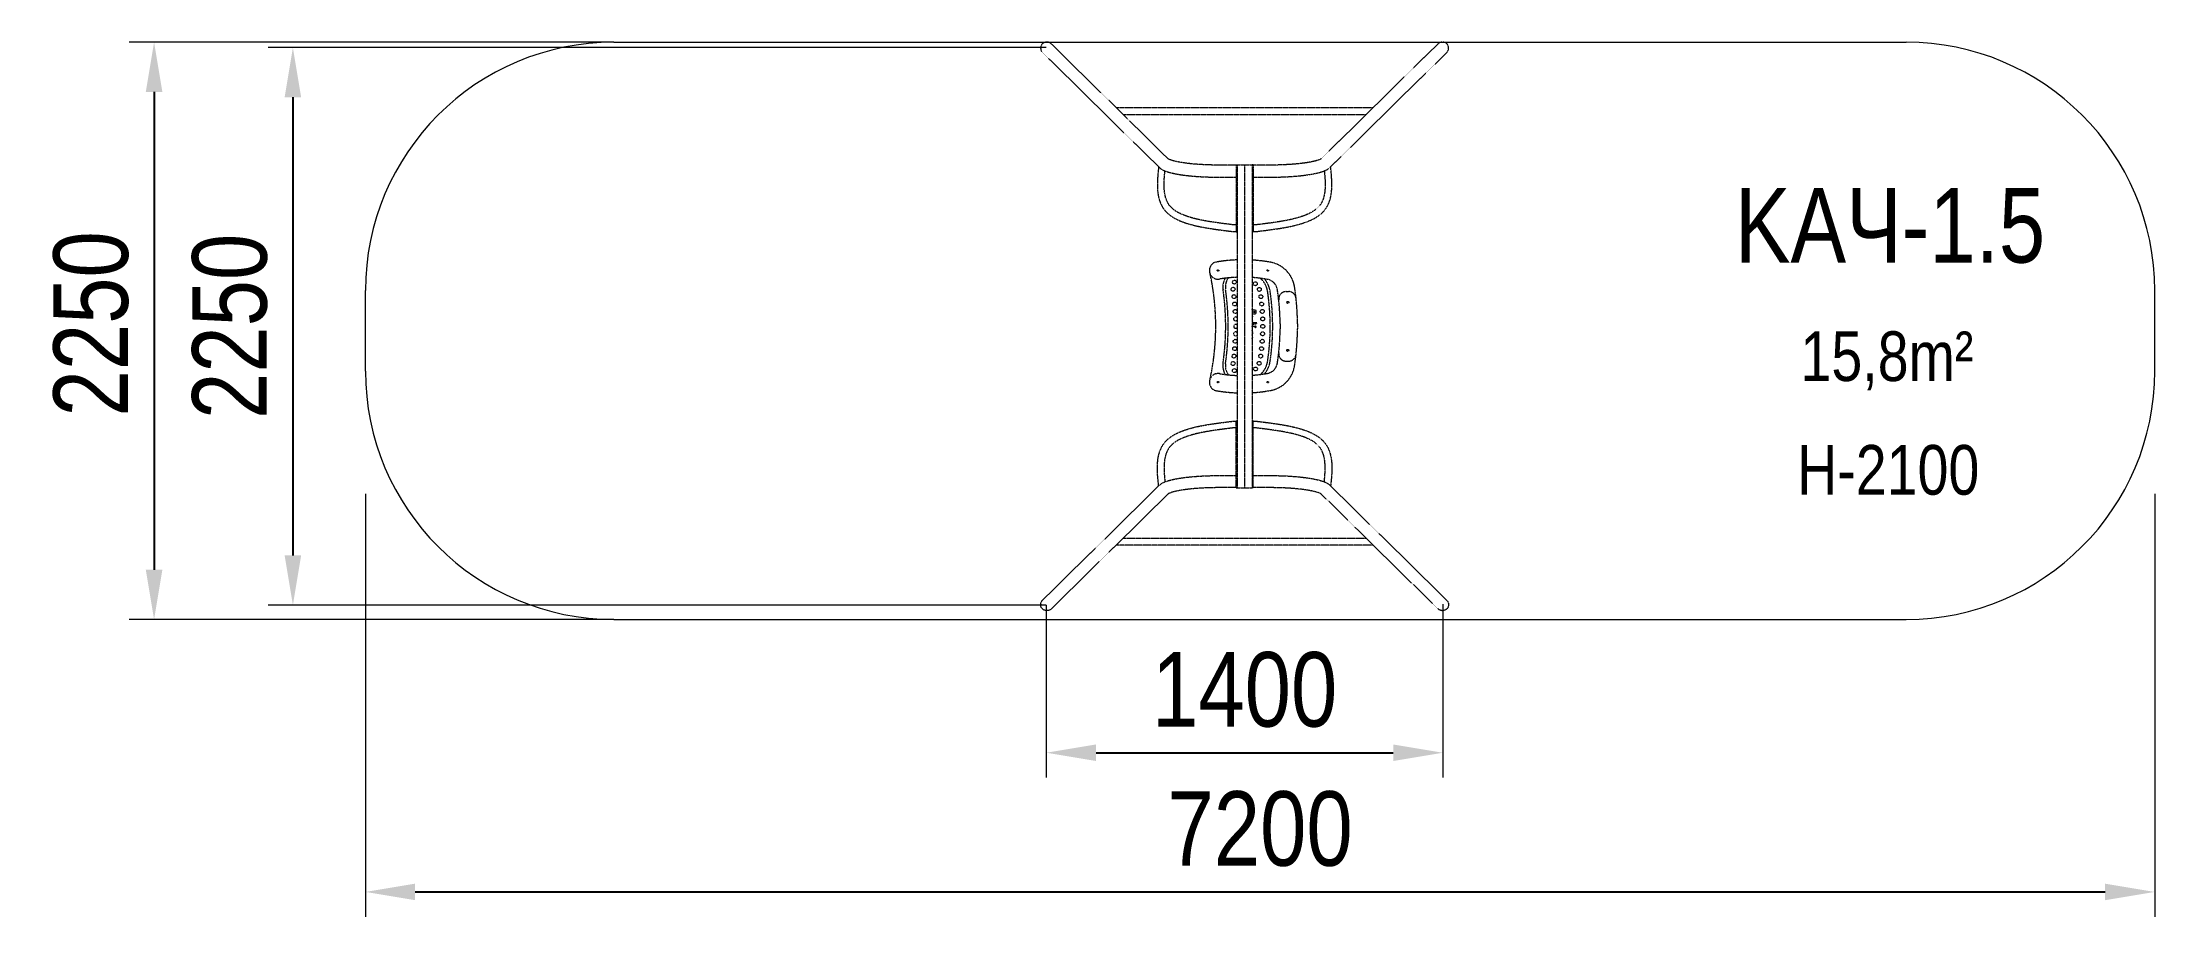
# Model space of a CAD drawing. Header units: millimetres. Extents: x -4796 to 3705, y -2390 to 1131.
import ezdxf

# ---------------------------------------------------------------- set-up
doc = ezdxf.new("R2010")
doc.units = ezdxf.units.MM
doc.linetypes.add('HIDDEN', pattern=[1.905, 1.27, -0.635])
for name, color, linetype in [('DIKOM_АРТИКУЛ', 7, 'Continuous'), ('DIKOM_ЗОНА', 80, 'Continuous'), ('DIKOM_ОБЪЕКТ', 7, 'Continuous'), ('DIKOM_РАЗМЕР_ЗОНА', 7, 'Continuous'), ('DIKOM_РАЗМЕР_ОБЪЕКТА', 7, 'Continuous')]:
    doc.layers.add(name, color=color, linetype=linetype)
doc.styles.add('style1', font='arialbd.ttf', dxfattribs={"width": 0.8})
doc.dimstyles.new('1-50', dxfattribs={"dimtxt": 300, "dimasz": 200, "dimexe": 100, "dimexo": 0, "dimgap": 100, "dimtad": 1, "dimtxsty": 'style1', "dimcen": 200, "dimclrd": 7, "dimclre": 7, "dimclrt": 7, "dimadec": 1, "dimazin": 2, "dimtfac": 1, "dimtmove": 0, "dimatfit": 2, "dimfxl": 0, "dimlwd": 25, "dimlwe": 18, "dimarcsym": 0})

# ---------------------------------------------------------------- blocks, each defined once
blk = doc.blocks.new('*D8')
at = {"layer": 'Defpoints', "color": 0, "transparency": 16777216}
for p in [(-2495.3, 1130.9), (-4345.7, -1192.8), (-2495.3, -1192.8)]:
    blk.add_point(p, dxfattribs=at)
at = {"layer": 'DIKOM_РАЗМЕР_ЗОНА', "color": 7, "lineweight": 18, "transparency": 16777216}
for p, q in [((-2495.3, 1130.9), (-4445.7, 1130.9)), ((-2495.3, -1192.8), (-4445.7, -1192.8))]:
    blk.add_line(p, q, dxfattribs=at)
at = {"layer": 'DIKOM_РАЗМЕР_ЗОНА', "color": 7, "lineweight": 25, "transparency": 16777216}
blk.add_line((-4345.7, 930.9), (-4345.7, -992.8), dxfattribs=at)
at = {"layer": 'DIKOM_РАЗМЕР_ЗОНА', "color": 7, "transparency": 16777216}
for points in [[(-4379, 930.9), (-4312.3, 930.9), (-4345.7, 1130.9)], [(-4379, -992.8), (-4312.3, -992.8), (-4345.7, -1192.8)]]:
    blk.add_solid(points, dxfattribs=at)
at = {"layer": 'DIKOM_РАЗМЕР_ЗОНА', "color": 7, "transparency": 16777216, "insert": (-4598.8, -2.9), "char_height": 300, "attachment_point": 5, "rotation": 90, "style": 'style1'}
blk.add_mtext('{\\fArial|b0|i0|c204|p34;2250}', dxfattribs=at)
blk = doc.blocks.new('*D9')
at = {"layer": 'Defpoints', "color": 0, "transparency": 16777216}
for p in [(-3495.3, -687), (3704.7, -687), (3704.7, -2290)]:
    blk.add_point(p, dxfattribs=at)
at = {"layer": 'DIKOM_РАЗМЕР_ЗОНА', "color": 7, "lineweight": 18, "transparency": 16777216}
for p, q in [((-3495.3, -687), (-3495.3, -2390)), ((3704.7, -687), (3704.7, -2390))]:
    blk.add_line(p, q, dxfattribs=at)
at = {"layer": 'DIKOM_РАЗМЕР_ЗОНА', "color": 7, "lineweight": 25, "transparency": 16777216}
blk.add_line((-3295.3, -2290), (3504.7, -2290), dxfattribs=at)
at = {"layer": 'DIKOM_РАЗМЕР_ЗОНА', "color": 7, "transparency": 16777216}
for points in [[(-3295.3, -2256.7), (-3295.3, -2323.3), (-3495.3, -2290)], [(3504.7, -2256.7), (3504.7, -2323.3), (3704.7, -2290)]]:
    blk.add_solid(points, dxfattribs=at)
at = {"layer": 'DIKOM_РАЗМЕР_ЗОНА', "color": 7, "lineweight": 200, "transparency": 16777216, "insert": (104.7, -2036.8), "char_height": 300, "attachment_point": 5, "style": 'style1'}
blk.add_mtext('{\\fArial|b0|i0|c204|p34;7200}', dxfattribs=at)
blk = doc.blocks.new('*D10')
at = {"layer": 'Defpoints', "color": 0, "linetype": 'Continuous', "transparency": 16777216}
for p in [(-755.4, 1109.2), (-3787.1, -1135.2), (-755.4, -1135.2)]:
    blk.add_point(p, dxfattribs=at)
at = {"layer": 'DIKOM_РАЗМЕР_ОБЪЕКТА', "color": 7, "linetype": 'Continuous', "lineweight": 18, "transparency": 16777216}
for p, q in [((-755.4, 1109.2), (-3887.1, 1109.2)), ((-755.4, -1135.2), (-3887.1, -1135.2))]:
    blk.add_line(p, q, dxfattribs=at)
at = {"layer": 'DIKOM_РАЗМЕР_ОБЪЕКТА', "color": 7, "linetype": 'Continuous', "lineweight": 25, "transparency": 16777216}
blk.add_line((-3787.1, 909.2), (-3787.1, -935.2), dxfattribs=at)
at = {"layer": 'DIKOM_РАЗМЕР_ОБЪЕКТА', "color": 7, "linetype": 'Continuous', "transparency": 16777216}
for points in [[(-3820.5, 909.2), (-3753.8, 909.2), (-3787.1, 1109.2)], [(-3820.5, -935.2), (-3753.8, -935.2), (-3787.1, -1135.2)]]:
    blk.add_solid(points, dxfattribs=at)
at = {"layer": 'DIKOM_РАЗМЕР_ОБЪЕКТА', "color": 7, "linetype": 'Continuous', "lineweight": 40, "transparency": 16777216, "insert": (-4040.3, -13), "char_height": 300, "attachment_point": 5, "rotation": 90, "style": 'style1'}
blk.add_mtext('{\\fArial|b0|i0|c204|p34;2250}', dxfattribs=at)
blk = doc.blocks.new('*D11')
at = {"layer": 'Defpoints', "color": 0, "linetype": 'Continuous', "transparency": 16777216}
for p in [(-755.4, -1135.3), (840.4, -1131.4), (840.4, -1729.6)]:
    blk.add_point(p, dxfattribs=at)
at = {"layer": 'DIKOM_РАЗМЕР_ОБЪЕКТА', "color": 7, "linetype": 'Continuous', "lineweight": 18, "transparency": 16777216}
for p, q in [((-755.4, -1135.3), (-755.4, -1829.6)), ((840.4, -1131.4), (840.4, -1829.6))]:
    blk.add_line(p, q, dxfattribs=at)
at = {"layer": 'DIKOM_РАЗМЕР_ОБЪЕКТА', "color": 7, "linetype": 'Continuous', "lineweight": 25, "transparency": 16777216}
blk.add_line((-555.4, -1729.6), (640.4, -1729.6), dxfattribs=at)
at = {"layer": 'DIKOM_РАЗМЕР_ОБЪЕКТА', "color": 7, "linetype": 'Continuous', "transparency": 16777216}
for points in [[(-555.4, -1696.3), (-555.4, -1763), (-755.4, -1729.6)], [(640.4, -1696.3), (640.4, -1763), (840.4, -1729.6)]]:
    blk.add_solid(points, dxfattribs=at)
at = {"layer": 'DIKOM_РАЗМЕР_ОБЪЕКТА', "color": 7, "linetype": 'Continuous', "lineweight": 40, "transparency": 16777216, "insert": (42.5, -1476.5), "char_height": 300, "attachment_point": 5, "style": 'style1'}
blk.add_mtext('{\\fArial|b0|i0|c204|p34;1400}', dxfattribs=at)

msp = doc.modelspace()

# ---------------------------------------------------------------- linework, layer by layer
at = {"layer": 'DIKOM_ЗОНА', "color": 3, "lineweight": 15}
for p, q in [((-2495.276, 1130.904), (2704.724, 1130.904)), ((-3495.276, -192.788), (-3495.276, 130.904)), ((3704.724, -192.788), (3704.724, 130.904)), ((-2495.276, -1192.788), (2704.724, -1192.788))]:
    msp.add_line(p, q, dxfattribs=at)
for centre, start, end in [((-2495.276, 130.904), 90, 180), ((2704.724, 130.904), 0, 90), ((-2495.276, -192.788), 180, 270), ((2704.724, -192.788), 270, 0)]:
    msp.add_arc(centre, 1000, start, end, dxfattribs=at)
at = {"layer": 'DIKOM_ОБЪЕКТ', "color": 7, "linetype": 'HIDDEN', "lineweight": 15}
for p, q in [((-777.751, 1105.299), (-777.751, 1109.238)), ((-751.35, 1130.904), (-755.412, 1130.904)), ((-265.688, 661.832), (-735.433, 1124.441)), ((820.438, 1124.441), (350.693, 661.832)), ((836.354, 1130.904), (840.416, 1130.904)), ((862.755, 1105.299), (862.755, 1109.238)), ((-771.328, 1090.097), (-300.501, 626.423)), ((385.506, 626.423), (856.333, 1090.097)), ((559.369, 867.338), (-474.365, 867.338)), ((-446.787, 840.18), (531.792, 840.18)), ((8.502, 636.302), (-62.498, 636.302)), ((-62.498, 636.302), (-62.498, 635.967)), ((8.502, 636.967), (12.502, 636.967)), ((8.502, 636.967), (8.502, 626.967)), ((8.502, 626.967), (8.502, 376.967)), ((8.502, 626.967), (12.502, 626.967)), ((12.502, 636.967), (12.502, -663.033)), ((12.502, 636.967), (72.502, 636.967)), ((42.502, 636.967), (42.502, -663.033)), ((72.502, 636.967), (72.502, -663.033)), ((76.502, 636.967), (72.502, 636.967)), ((76.502, 626.967), (72.502, 626.967)), ((76.502, 636.967), (76.502, 626.967)), ((147.502, 636.302), (76.502, 636.302)), ((76.502, 626.967), (76.502, 376.967)), ((-62.498, 587.668), (8.502, 587.668)), ((76.502, 587.668), (147.502, 587.668)), ((-2.291, 368.467), (8.502, 368.467)), ((8.502, 395.467), (-0.704, 395.467)), ((8.502, 376.967), (12.502, 376.967)), ((8.502, 376.967), (8.502, 366.967)), ((8.502, 366.967), (12.502, 366.967)), ((76.502, 376.967), (72.502, 376.967)), ((76.502, 366.967), (72.502, 366.967)), ((85.709, 395.467), (76.502, 395.467)), ((76.502, 376.967), (76.502, 366.967)), ((76.502, 368.467), (87.296, 368.467)), ((209.521, 126.939), (219.561, 126.939)), ((185.429, -3.132), (185.429, -22.932)), ((255.432, -3.081), (255.432, -23.129)), ((209.521, -153.004), (219.561, -153.004)), ((-2.291, -394.533), (8.502, -394.533)), ((8.502, -421.533), (-0.704, -421.533)), ((8.502, -393.033), (12.502, -393.033)), ((8.502, -403.033), (8.502, -393.033)), ((8.502, -403.033), (12.502, -403.033)), ((8.502, -653.033), (8.502, -403.033)), ((76.502, -393.033), (72.502, -393.033)), ((76.502, -403.033), (72.502, -403.033)), ((76.502, -403.033), (76.502, -393.033)), ((76.502, -394.533), (87.296, -394.533)), ((76.502, -653.033), (76.502, -403.033)), ((85.709, -421.533), (76.502, -421.533)), ((-771.328, -1116.162), (-300.501, -652.488)), ((-62.498, -613.733), (8.502, -613.733)), ((-62.498, -662.367), (-62.498, -662.033)), ((8.502, -662.367), (-62.498, -662.367)), ((8.502, -653.033), (12.502, -653.033)), ((8.502, -663.033), (8.502, -653.033)), ((8.502, -663.033), (12.502, -663.033)), ((12.502, -663.033), (72.502, -663.033)), ((76.502, -653.033), (72.502, -653.033)), ((76.502, -663.033), (72.502, -663.033)), ((76.502, -613.733), (147.502, -613.733)), ((76.502, -663.033), (76.502, -653.033)), ((147.502, -662.367), (76.502, -662.367)), ((385.506, -652.488), (856.333, -1116.162)), ((-265.688, -687.898), (-735.433, -1150.506)), ((820.438, -1150.506), (350.693, -687.898)), ((559.369, -893.404), (-474.365, -893.404)), ((-446.787, -866.245), (531.792, -866.245)), ((-777.751, -1131.365), (-777.751, -1135.304)), ((-751.35, -1156.97), (-755.412, -1156.97)), ((836.354, -1156.97), (840.416, -1156.97)), ((862.755, -1131.365), (862.755, -1135.304))]:
    msp.add_line(p, q, dxfattribs=at)
at = {"layer": 'DIKOM_ОБЪЕКТ', "color": 7, "linetype": 'HIDDEN', "lineweight": 15, "flags": 128}
for points in [[(-303.375, 629.252), (-304.484, 619.705), (-305.992, 605.152), (-307.161, 591.641), (-307.974, 579.185), (-308.434, 567.808), (-308.573, 557.53), (-308.449, 548.537), (-308.125, 540.623), (-307.66, 533.832), (-307.122, 528.182), (-306.78, 525.214), (-306.455, 522.696), (-306.164, 520.627), (-305.839, 518.497), (-305.346, 515.539), (-304.715, 512.129), (-303.862, 508.038), (-302.766, 503.416), (-301.521, 498.797), (-300.135, 494.236), (-298.608, 489.742), (-296.938, 485.326), (-293.509, 477.464), (-289.622, 469.987), (-285.301, 462.965), (-278.747, 454.188), (-271.564, 446.341), (-264.077, 439.458), (-256.644, 433.569), (-249.448, 428.563), (-243.933, 425.108), (-238.722, 422.102), (-233.868, 419.499), (-228.981, 417.047), (-223.166, 414.322), (-216.373, 411.369), (-208.583, 408.251), (-198.98, 404.749), (-189.416, 401.583), (-180.174, 398.78), (-171.273, 396.285), (-162.721, 394.06), (-156.84, 392.622), (-151.141, 391.293), (-145.607, 390.061), (-139.58, 388.779), (-132.723, 387.392), (-125.174, 385.945), (-116.81, 384.428), (-107.624, 382.854), (-97.607, 381.23), (-84.59, 379.236), (-70.391, 377.186), (-55.027, 375.09), (-38.53, 372.947), (-20.947, 370.748), (-2.344, 368.47)], [(-300.501, 626.423), (-298.81, 624.846), (-296.215, 622.718), (-293.282, 620.634), (-289.878, 618.532), (-285.958, 616.425), (-281.582, 614.37), (-276.927, 612.443), (-272.102, 610.665), (-267.123, 609.013), (-261.983, 607.466), (-256.67, 606.006), (-251.174, 604.622), (-245.49, 603.304), (-239.614, 602.046), (-233.547, 600.846), (-227.288, 599.7), (-220.84, 598.606), (-214.208, 597.564), (-207.397, 596.573), (-200.412, 595.632), (-193.26, 594.742), (-185.948, 593.903), (-178.484, 593.115), (-170.877, 592.378), (-163.133, 591.693), (-155.264, 591.061), (-147.278, 590.481), (-139.185, 589.954), (-130.995, 589.481), (-122.718, 589.062), (-114.364, 588.697), (-105.944, 588.387), (-97.469, 588.132), (-88.949, 587.933), (-80.395, 587.789), (-71.819, 587.701), (-63.683, 587.668), (-62.498, 587.668)], [(-0.652, 395.464), (-14.769, 397.189), (-27.807, 398.8), (-39.871, 400.324), (-51.047, 401.779), (-61.401, 403.175), (-73.799, 404.924), (-84.949, 406.582), (-94.895, 408.139), (-102.767, 409.43), (-109.728, 410.622), (-116.587, 411.849), (-123.601, 413.164), (-130.761, 414.577), (-138.059, 416.098), (-152.329, 419.343), (-166.964, 423.11), (-181.367, 427.349), (-194.886, 431.938), (-200.544, 434.079), (-206.022, 436.298), (-211.318, 438.598), (-216.143, 440.84), (-219.255, 442.37), (-221.783, 443.666), (-223.743, 444.707), (-225.46, 445.645), (-227.933, 447.044), (-231.143, 448.95), (-235.035, 451.413), (-239.53, 454.5), (-244.467, 458.251), (-250.142, 463.156), (-255.006, 468.036), (-259.118, 472.837), (-262.544, 477.502), (-265.677, 482.476), (-268.29, 487.294), (-270.811, 492.713), (-273.212, 498.843), (-274.627, 503.071), (-275.947, 507.595), (-277.131, 512.315), (-278.03, 516.487), (-278.677, 519.938), (-279.094, 522.426), (-279.379, 524.28), (-279.594, 525.779), (-279.837, 527.598), (-280.103, 529.773), (-280.38, 532.305), (-280.656, 535.201), (-281.011, 539.783), (-281.305, 545.068), (-281.505, 551.024), (-281.58, 557.639), (-281.447, 567.224), (-281.006, 577.94), (-280.225, 589.79), (-279.096, 602.767), (-278.043, 612.905)], [(-62.498, 636.302), (-66.828, 636.309), (-75.053, 636.364), (-83.26, 636.473), (-91.434, 636.636), (-99.565, 636.852), (-107.638, 637.121), (-115.642, 637.443), (-123.564, 637.816), (-131.392, 638.241), (-139.113, 638.716), (-146.715, 639.24), (-154.186, 639.813), (-161.514, 640.433), (-168.688, 641.098), (-175.694, 641.809), (-182.522, 642.562), (-189.161, 643.357), (-195.597, 644.19), (-201.821, 645.061), (-207.821, 645.967), (-213.586, 646.904), (-219.103, 647.871), (-224.364, 648.863), (-229.355, 649.878), (-234.067, 650.909), (-238.489, 651.954), (-242.609, 653.005), (-246.416, 654.056), (-249.901, 655.098), (-253.053, 656.122), (-255.863, 657.118), (-258.323, 658.07), (-260.427, 658.965), (-262.172, 659.782), (-263.558, 660.502), (-264.593, 661.1), (-265.29, 661.551), (-265.669, 661.827), (-265.747, 661.89)], [(363.049, 612.889), (364.1, 602.767), (365.23, 589.79), (366.011, 577.94), (366.451, 567.224), (366.584, 557.639), (366.466, 549.335), (366.159, 542.098), (365.728, 535.982), (365.245, 530.994), (364.945, 528.425), (364.668, 526.288), (364.427, 524.574), (364.132, 522.64), (363.681, 519.938), (363.102, 516.831), (362.32, 513.126), (361.293, 508.881), (360.123, 504.682), (358.871, 500.728), (357.547, 497.017), (356.168, 493.544), (353.538, 487.78), (350.815, 482.704), (347.549, 477.502), (344.122, 472.837), (340.011, 468.036), (335.147, 463.156), (329.471, 458.251), (324.534, 454.5), (320.04, 451.413), (316.148, 448.95), (312.937, 447.044), (310.464, 445.645), (307.942, 444.275), (304.559, 442.521), (299.957, 440.273), (294.212, 437.662), (288.096, 435.092), (281.747, 432.624), (275.166, 430.256), (268.358, 427.982), (257.21, 424.586), (245.658, 421.426), (234.242, 418.607), (223.063, 416.098), (215.109, 414.444), (207.318, 412.918), (199.705, 411.506), (192.278, 410.196), (184.312, 408.856), (175.204, 407.395), (164.964, 405.83), (156.109, 404.536), (146.514, 403.19), (136.145, 401.791), (124.951, 400.334), (112.866, 398.807), (99.803, 397.192), (85.656, 395.464)], [(87.348, 368.47), (104.971, 370.627), (121.442, 372.681), (136.701, 374.649), (150.709, 376.535), (163.442, 378.333), (174.888, 380.032), (185.044, 381.616), (192.122, 382.77), (198.429, 383.837), (204.547, 384.914), (210.77, 386.055), (217.094, 387.268), (223.519, 388.559), (230.044, 389.937), (244.927, 393.367), (260.281, 397.383), (275.469, 401.916), (289.917, 406.87), (294.814, 408.724), (299.609, 410.637), (304.3, 412.612), (308.877, 414.643), (312.983, 416.563), (316.374, 418.226), (319.143, 419.639), (321.299, 420.778), (323.098, 421.755), (325.436, 423.062), (328.451, 424.817), (332.12, 427.065), (336.409, 429.865), (341.277, 433.296), (346.635, 437.43), (352.601, 442.558), (357.813, 447.6), (362.297, 452.476), (366.097, 457.111), (369.32, 461.515), (371.969, 465.532), (374.181, 469.209), (376.435, 473.308), (378.772, 478.01), (380.626, 482.137), (382.462, 486.651), (384.248, 491.553), (385.899, 496.669), (387.244, 501.393), (388.573, 506.739), (389.56, 511.325), (390.284, 515.157), (390.875, 518.694), (391.387, 522.162), (391.738, 524.838), (392.056, 527.534), (392.401, 530.878), (392.76, 535.038), (393.095, 540.012), (393.378, 546.176), (393.548, 553.248), (393.559, 561.221), (393.368, 570.088), (392.94, 579.839), (392.252, 590.462), (391.096, 604.078), (389.581, 618.863), (388.378, 629.252)], [(350.765, 661.901), (350.662, 661.818), (350.311, 661.562), (349.689, 661.156), (348.775, 660.619), (347.551, 659.969), (346.002, 659.223), (344.118, 658.397), (341.896, 657.506), (339.334, 656.564), (336.433, 655.584), (333.199, 654.577), (329.638, 653.553), (325.759, 652.522), (321.57, 651.49), (317.082, 650.464), (312.305, 649.451), (307.249, 648.455), (301.926, 647.48), (296.347, 646.531), (290.523, 645.611), (284.465, 644.723), (278.185, 643.869), (271.693, 643.053), (265.003, 642.276), (258.125, 641.541), (251.071, 640.848), (243.854, 640.2), (236.484, 639.599), (228.974, 639.044), (221.337, 638.538), (213.584, 638.082), (205.727, 637.676), (197.78, 637.321), (189.755, 637.019), (181.663, 636.769), (173.519, 636.572), (165.333, 636.428), (157.12, 636.338), (149.324, 636.303), (147.502, 636.302)], [(147.502, 587.668), (152.023, 587.675), (160.607, 587.733), (169.173, 587.846), (177.711, 588.014), (186.21, 588.238), (194.658, 588.517), (203.046, 588.85), (211.362, 589.239), (219.596, 589.681), (227.737, 590.177), (235.776, 590.727), (243.702, 591.329), (251.505, 591.983), (259.177, 592.689), (266.708, 593.447), (274.09, 594.255), (281.314, 595.113), (288.372, 596.021), (295.257, 596.979), (301.962, 597.987), (308.481, 599.043), (314.809, 600.15), (320.941, 601.308), (326.874, 602.517), (332.605, 603.78), (338.134, 605.101), (343.462, 606.483), (348.592, 607.933), (353.531, 609.462), (358.289, 611.083), (362.881, 612.818), (367.323, 614.697), (371.633, 616.765), (375.806, 619.073), (379.212, 621.261), (382.143, 623.441), (384.646, 625.6), (385.506, 626.423)], [(-303.375, -655.318), (-304.484, -645.77), (-305.992, -631.217), (-307.161, -617.706), (-307.974, -605.25), (-308.434, -593.874), (-308.573, -583.596), (-308.449, -574.602), (-308.125, -566.689), (-307.66, -559.898), (-307.122, -554.247), (-306.78, -551.279), (-306.455, -548.761), (-306.164, -546.693), (-305.839, -544.562), (-305.346, -541.604), (-304.715, -538.194), (-303.862, -534.103), (-302.766, -529.481), (-301.521, -524.863), (-300.135, -520.301), (-298.608, -515.807), (-296.938, -511.391), (-293.509, -503.529), (-289.622, -496.053), (-285.301, -489.031), (-278.747, -480.253), (-271.564, -472.407), (-264.077, -465.523), (-256.644, -459.634), (-249.448, -454.628), (-243.933, -451.173), (-238.722, -448.167), (-233.868, -445.564), (-228.981, -443.112), (-223.166, -440.388), (-216.373, -437.435), (-208.583, -434.316), (-198.98, -430.814), (-189.416, -427.649), (-180.174, -424.845), (-171.273, -422.35), (-162.721, -420.126), (-156.84, -418.687), (-151.141, -417.358), (-145.607, -416.126), (-139.58, -414.845), (-132.723, -413.458), (-125.174, -412.01), (-116.81, -410.493), (-107.624, -408.919), (-97.607, -407.295), (-84.59, -405.301), (-70.391, -403.252), (-55.027, -401.155), (-38.53, -399.012), (-20.947, -396.813), (-2.344, -394.536)], [(-0.652, -421.53), (-14.769, -423.254), (-27.807, -424.866), (-39.871, -426.39), (-51.047, -427.844), (-61.401, -429.241), (-73.799, -430.99), (-84.949, -432.648), (-94.895, -434.205), (-102.767, -435.495), (-109.728, -436.687), (-116.587, -437.914), (-123.601, -439.229), (-130.761, -440.642), (-138.059, -442.163), (-152.329, -445.408), (-166.964, -449.176), (-181.367, -453.414), (-194.886, -458.003), (-200.544, -460.144), (-206.022, -462.364), (-211.318, -464.663), (-216.143, -466.906), (-219.255, -468.436), (-221.783, -469.732), (-223.743, -470.772), (-225.46, -471.71), (-227.933, -473.109), (-231.143, -475.015), (-235.035, -477.479), (-239.53, -480.566), (-244.467, -484.316), (-250.142, -489.221), (-255.006, -494.101), (-259.118, -498.902), (-262.544, -503.567), (-265.677, -508.541), (-268.29, -513.359), (-270.811, -518.778), (-273.212, -524.908), (-274.627, -529.137), (-275.947, -533.661), (-277.131, -538.38), (-278.03, -542.553), (-278.677, -546.003), (-279.094, -548.491), (-279.379, -550.345), (-279.594, -551.844), (-279.837, -553.664), (-280.103, -555.838), (-280.38, -558.371), (-280.656, -561.266), (-281.011, -565.848), (-281.305, -571.133), (-281.505, -577.09), (-281.58, -583.705), (-281.447, -593.289), (-281.006, -604.005), (-280.225, -615.855), (-279.096, -628.832), (-278.043, -638.971)], [(363.049, -638.955), (364.1, -628.832), (365.23, -615.855), (366.011, -604.005), (366.451, -593.289), (366.584, -583.705), (366.466, -575.4), (366.159, -568.163), (365.728, -562.047), (365.245, -557.059), (364.945, -554.491), (364.668, -552.353), (364.427, -550.64), (364.132, -548.705), (363.681, -546.003), (363.102, -542.897), (362.32, -539.191), (361.293, -534.946), (360.123, -530.747), (358.871, -526.794), (357.547, -523.082), (356.168, -519.61), (353.538, -513.845), (350.815, -508.77), (347.549, -503.567), (344.122, -498.902), (340.011, -494.101), (335.147, -489.221), (329.471, -484.316), (324.534, -480.566), (320.04, -477.479), (316.148, -475.015), (312.937, -473.109), (310.464, -471.71), (307.942, -470.341), (304.559, -468.587), (299.957, -466.338), (294.212, -463.728), (288.096, -461.158), (281.747, -458.69), (275.166, -456.321), (268.358, -454.047), (257.21, -450.652), (245.658, -447.491), (234.242, -444.672), (223.063, -442.163), (215.109, -440.51), (207.318, -438.983), (199.705, -437.571), (192.278, -436.261), (184.312, -434.921), (175.204, -433.46), (164.964, -431.895), (156.109, -430.602), (146.514, -429.256), (136.145, -427.857), (124.951, -426.399), (112.866, -424.872), (99.803, -423.258), (85.656, -421.53)], [(87.348, -394.536), (104.971, -396.692), (121.442, -398.747), (136.701, -400.715), (150.709, -402.6), (163.442, -404.398), (174.888, -406.097), (185.044, -407.682), (192.122, -408.835), (198.429, -409.903), (204.547, -410.98), (210.77, -412.121), (217.094, -413.333), (223.519, -414.624), (230.044, -416.003), (244.927, -419.432), (260.281, -423.448), (275.469, -427.982), (289.917, -432.936), (294.814, -434.789), (299.609, -436.703), (304.3, -438.677), (308.877, -440.709), (312.983, -442.628), (316.374, -444.291), (319.143, -445.704), (321.299, -446.843), (323.098, -447.82), (325.436, -449.128), (328.451, -450.883), (332.12, -453.13), (336.409, -455.931), (341.277, -459.362), (346.635, -463.495), (352.601, -468.624), (357.813, -473.666), (362.297, -478.541), (366.097, -483.176), (369.32, -487.581), (371.969, -491.598), (374.181, -495.274), (376.435, -499.374), (378.772, -504.075), (380.626, -508.203), (382.462, -512.717), (384.248, -517.618), (385.899, -522.734), (387.244, -527.458), (388.573, -532.804), (389.56, -537.391), (390.284, -541.222), (390.875, -544.759), (391.387, -548.227), (391.738, -550.904), (392.056, -553.599), (392.401, -556.944), (392.76, -561.103), (393.095, -566.078), (393.378, -572.241), (393.548, -579.313), (393.559, -587.286), (393.368, -596.153), (392.94, -605.905), (392.252, -616.528), (391.096, -630.143), (389.581, -644.929), (388.378, -655.317)], [(-300.501, -652.488), (-298.81, -650.912), (-296.215, -648.784), (-293.282, -646.699), (-289.878, -644.597), (-285.958, -642.49), (-281.582, -640.435), (-276.927, -638.509), (-272.102, -636.73), (-267.123, -635.079), (-261.983, -633.531), (-256.67, -632.072), (-251.174, -630.687), (-245.49, -629.369), (-239.614, -628.112), (-233.547, -626.911), (-227.288, -625.765), (-220.84, -624.672), (-214.208, -623.63), (-207.397, -622.638), (-200.412, -621.698), (-193.26, -620.808), (-185.948, -619.969), (-178.484, -619.18), (-170.877, -618.444), (-163.133, -617.759), (-155.264, -617.126), (-147.278, -616.546), (-139.185, -616.019), (-130.995, -615.546), (-122.718, -615.127), (-114.364, -614.762), (-105.944, -614.453), (-97.469, -614.198), (-88.949, -613.998), (-80.395, -613.854), (-71.819, -613.766), (-63.683, -613.734), (-62.498, -613.733)], [(-62.498, -662.367), (-66.828, -662.374), (-75.053, -662.43), (-83.26, -662.539), (-91.434, -662.702), (-99.565, -662.918), (-107.638, -663.187), (-115.642, -663.508), (-123.564, -663.882), (-131.392, -664.306), (-139.113, -664.781), (-146.715, -665.305), (-154.186, -665.878), (-161.514, -666.498), (-168.688, -667.164), (-175.694, -667.874), (-182.522, -668.627), (-189.161, -669.422), (-195.597, -670.256), (-201.821, -671.126), (-207.821, -672.032), (-213.586, -672.97), (-219.103, -673.936), (-224.364, -674.929), (-229.355, -675.943), (-234.067, -676.975), (-238.489, -678.019), (-242.609, -679.07), (-246.416, -680.121), (-249.901, -681.163), (-253.053, -682.188), (-255.863, -683.183), (-258.323, -684.136), (-260.427, -685.03), (-262.172, -685.848), (-263.558, -686.567), (-264.593, -687.165), (-265.29, -687.616), (-265.669, -687.892), (-265.747, -687.955)], [(147.502, -613.733), (152.023, -613.741), (160.607, -613.798), (169.173, -613.911), (177.711, -614.079), (186.21, -614.303), (194.658, -614.582), (203.046, -614.916), (211.362, -615.304), (219.596, -615.747), (227.737, -616.243), (235.776, -616.792), (243.702, -617.394), (251.505, -618.049), (259.177, -618.755), (266.708, -619.512), (274.09, -620.32), (281.314, -621.179), (288.372, -622.087), (295.257, -623.045), (301.962, -624.052), (308.481, -625.109), (314.809, -626.216), (320.941, -627.373), (326.874, -628.582), (332.605, -629.846), (338.134, -631.166), (343.462, -632.548), (348.592, -633.999), (353.531, -635.527), (358.289, -637.149), (362.881, -638.883), (367.323, -640.763), (371.633, -642.831), (375.806, -645.139), (379.212, -647.326), (382.143, -649.506), (384.646, -651.665), (385.506, -652.488)], [(350.765, -687.966), (350.662, -687.883), (350.311, -687.627), (349.689, -687.221), (348.775, -686.685), (347.551, -686.035), (346.002, -685.289), (344.118, -684.462), (341.896, -683.571), (339.334, -682.629), (336.433, -681.649), (333.199, -680.642), (329.638, -679.619), (325.759, -678.587), (321.57, -677.555), (317.082, -676.53), (312.305, -675.516), (307.249, -674.52), (301.926, -673.545), (296.347, -672.596), (290.523, -671.676), (284.465, -670.788), (278.185, -669.935), (271.693, -669.119), (265.003, -668.342), (258.125, -667.606), (251.071, -666.914), (243.854, -666.266), (236.484, -665.664), (228.974, -665.109), (221.337, -664.604), (213.584, -664.147), (205.727, -663.741), (197.78, -663.387), (189.755, -663.084), (181.663, -662.834), (173.519, -662.637), (165.333, -662.494), (157.12, -662.404), (149.324, -662.368), (147.502, -662.367)]]:
    msp.add_lwpolyline(points, dxfattribs=at)
at = {"layer": 'DIKOM_ОБЪЕКТ', "color": 7, "linetype": 'HIDDEN', "lineweight": 15}
for centre, radius in [((-64.385, 211.968), 3), ((-64.385, 211.968), 3), ((-64.385, 211.968), 3), ((1.371, 165.171), 7.9), ((135.615, 211.968), 3), ((135.615, 211.968), 3), ((135.615, 211.968), 3), ((-4.058, 136.486), 7.9), ((-0.318, 106.721), 7.9), ((85.776, 158.637), 7.9), ((101.867, 135.744), 7.9), ((107.663, 106.627), 7.9), ((215.907, 83.558), 4), ((215.907, 83.558), 4), ((2.594, 76.864), 7.9), ((4.675, 46.937), 7.9), ((111.08, 76.824), 7.9), ((113.522, 46.925), 7.9), ((114.989, 16.962), 7.9), ((4.675, -73.001), 7.9), ((113.195, -72.979), 7.9), ((114.825, -43.024), 7.9), ((115.478, -13.033), 7.9), ((-4.058, -162.55), 7.9), ((-0.318, -132.785), 7.9), ((2.594, -102.928), 7.9), ((101.055, -161.733), 7.9), ((107.01, -132.648), 7.9), ((110.589, -102.864), 7.9), ((215.907, -109.623), 4), ((215.907, -109.623), 4), ((-64.385, -238.032), 3), ((-64.385, -238.032), 3), ((-64.385, -238.032), 3), ((1.371, -191.236), 7.9), ((86.222, -184.572), 7.9), ((135.615, -238.032), 3), ((135.615, -238.032), 3), ((135.615, -238.032), 3)]:
    msp.add_circle(centre, radius, dxfattribs=at)
for centre, radius, start, end in [((-64.385, 211.968), 35, 109.4659542, 281.5448552), ((-1073.659, -13.032), 1000, 347.8889461, 12.1110539), ((35.602, -370.841), 625.848, 92.1151987, 100.2764855), ((33.989, -394.64), 579.564, 92.124658, 99.0706234), ((24.91, 145.859), 70, 150.1448537, 188.229924), ((24.91, 145.859), 60, 142.8118356, 188.229924), ((35.602, -370.841), 625.848, 79.8769772, 86.6198157), ((33.989, -394.64), 579.564, 80.1059248, 86.1897513), ((46.105, 113.596), 90, 8.4671683, 47.7002413), ((46.105, 113.596), 100, 8.4671683, 40.187116), ((124.982, 127.049), 50, 8.5703187, 80.1055592), ((124.982, 127.049), 120, 9.9818964, 80.1055592), ((-1073.659, -13.032), 1040, 351.770076, 8.229924), ((-1073.659, -13.032), 1050, 351.770076, 8.229924), ((-804.522, -13.032), 950, 351.5328317, 8.4671683), ((-804.522, -13.032), 960, 351.5328317, 8.4671683), ((-804.522, -13.032), 990, 0.5729673, 8.570277), ((209.521, 96.939), 30, 90, 186.1955732), ((219.561, 96.939), 30, 6.1510328, 90), ((-802.855, -13.137), 1058.336, 0.5522806, 8.7493796), ((5.925, 16.964), 7.9, 33.6337883, 326.3662117), ((5.925, -43.028), 7.9, 33.6337883, 326.3662117), ((6.341, -13.032), 7.9, 38.7526775, 321.2473225), ((60.194, -39.388), 15.341, 323.3519835, 36.6480165), ((-804.522, -13.032), 990, 351.429723, 359.4270327), ((-802.855, -12.928), 1058.336, 351.2506204, 359.4477194), ((245.433, -3.032), 10, 359.7225338, 0.5522806), ((245.433, -23.032), 10, 359.4477194, 0.2774662), ((24.91, -171.924), 70, 171.770076, 209.8551463), ((24.91, -171.924), 60, 171.770076, 217.1881644), ((46.105, -139.661), 90, 312.2997587, 351.5328317), ((46.105, -139.661), 100, 319.812884, 351.5328317), ((124.982, -153.113), 50, 279.8944408, 351.4296813), ((209.521, -123.004), 30, 173.8044268, 270), ((219.561, -123.004), 30, 270, 353.8489672), ((-64.385, -238.032), 35, 78.4551448, 250.5340458), ((33.989, 368.575), 579.564, 260.9293766, 267.875342), ((33.989, 368.575), 579.564, 273.8102487, 279.8940752), ((124.982, -153.113), 120, 279.8944408, 350.0181036), ((35.602, 344.776), 625.848, 259.7235145, 267.8848013), ((35.602, 344.776), 625.848, 273.3801843, 280.1230228)]:
    msp.add_arc(centre, radius, start, end, dxfattribs=at)
for centre, start_param, end_param in [((-755.412, 1109.238), 1.57079633, 3.14159265), ((-755.412, 1105.299), 3.14159265, 3.9193367), ((-751.35, 1109.238), 0.77774405, 1.57079633), ((836.354, 1109.238), 1.57079633, 2.36384861), ((840.416, 1109.238), 0, 1.57079633), ((840.416, 1105.299), 5.50544126, 6.28318531)]:
    msp.add_ellipse(centre, major_axis=(22.339, 0), ratio=0.96984631, start_param=start_param, end_param=end_param, dxfattribs=at)
at = {"layer": 'DIKOM_ОБЪЕКТ', "color": 7, "linetype": 'HIDDEN', "lineweight": 15, "extrusion": (0, 0, -1)}
for centre, start_param, end_param in [((-755.412, -1131.365), 3.14159265, 3.9193367), ((-755.412, -1135.304), 1.57079633, 3.14159265), ((-751.35, -1135.304), 0.77774405, 1.57079633), ((836.354, -1135.304), 1.57079633, 2.36384861), ((840.416, -1135.304), 0, 1.57079633), ((840.416, -1131.365), 5.50544126, 6.28318531)]:
    msp.add_ellipse(centre, major_axis=(22.339, 0), ratio=0.96984631, start_param=start_param, end_param=end_param, dxfattribs=at)
at = {"layer": 'DIKOM_ОБЪЕКТ', "color": 7, "linetype": 'HIDDEN', "lineweight": 15}
for points, knots in [([(86.856, 51.279), (86.856, 51.279), (86.856, 51.279), (74.573, 53.879), (72.502, 54.317)], [0.48514851485, 0.48514851485, 0.48514851485, 0.48514851485, 0.4900990099, 0.49102550498, 0.49102550498, 0.49102550498, 0.49102550498]), ([(81.935, 47.354), (82.991, 47.113), (83.831, 46.004), (83.853, 44.746), (83.853, 44.746), (83.874, 43.605), (82.98, 42.425), (81.914, 42.243), (81.914, 42.243), (81.914, 42.243), (73.188, 40.962), (72.502, 40.862)], [0, 0, 0, 0, 0.142857143, 0.142857143, 0.142857143, 0.214285714, 0.285714286, 0.285714286, 0.285714286, 0.357142857, 0.362885695, 0.362885695, 0.362885695, 0.362885695]), ([(72.502, 24.961), (73.011, 24.961), (73.305, 24.961), (73.305, 24.961), (73.305, 24.961), (74.387, 24.961), (75.274, 25.847), (75.274, 26.929)], [0.3852365786, 0.3852365786, 0.3852365786, 0.3852365786, 0.3861386139, 0.3861386139, 0.3861386139, 0.3910891089, 0.396039604, 0.396039604, 0.396039604, 0.396039604]), ([(72.502, 5.006), (72.519, 5.008), (73.428, 5.135), (74.71, 5.393), (75.03, 7.692)], [0.33159165233, 0.33159165233, 0.33159165233, 0.33159165233, 0.33168316832, 0.33663366337, 0.33663366337, 0.33663366337, 0.33663366337]), ([(89.442, 1.819), (89.442, 1.819), (89.442, 1.819), (75.299, 1.819), (72.502, 1.819)], [0.28712871287, 0.28712871287, 0.28712871287, 0.28712871287, 0.29207920792, 0.29321714466, 0.29321714466, 0.29321714466, 0.29321714466]), ([(75.274, 26.929), (75.274, 26.929), (75.274, 26.929), (75.274, 27.913), (75.274, 27.913), (75.274, 27.913), (75.274, 28.995), (74.387, 29.881), (73.305, 29.881)], [0.396039604, 0.396039604, 0.396039604, 0.396039604, 0.400990099, 0.4059405941, 0.4059405941, 0.4059405941, 0.4108910891, 0.4158415842, 0.4158415842, 0.4158415842, 0.4158415842]), ([(75.03, 7.692), (75.03, 7.692), (75.03, 7.692), (75.03, 8.636), (75.03, 8.636), (75.03, 8.636), (75.03, 9.718), (74.295, 11.098), (73.393, 11.7)], [0.3366336634, 0.3366336634, 0.3366336634, 0.3366336634, 0.3415841584, 0.3465346535, 0.3465346535, 0.3465346535, 0.3514851485, 0.3564356436, 0.3564356436, 0.3564356436, 0.3564356436]), ([(88.774, 40.4), (88.774, 40.4), (88.774, 40.4), (88.774, 48.874), (88.774, 48.874), (88.774, 48.874), (88.774, 49.957), (87.912, 51.039), (86.856, 51.279)], [0.4653465347, 0.4653465347, 0.4653465347, 0.4653465347, 0.4702970297, 0.4752475248, 0.4752475248, 0.4752475248, 0.4801980198, 0.4851485149, 0.4851485149, 0.4851485149, 0.4851485149]), ([(91.41, -1.134), (91.41, -1.134), (91.41, -1.134), (91.41, -0.149), (91.41, -0.149), (91.41, -0.149), (91.41, 0.932), (90.525, 1.819), (89.442, 1.819)], [0.2673267327, 0.2673267327, 0.2673267327, 0.2673267327, 0.2722772277, 0.2772277228, 0.2772277228, 0.2772277228, 0.2821782178, 0.2871287129, 0.2871287129, 0.2871287129, 0.2871287129]), ([(74.912, -82.907), (74.912, -82.907), (74.912, -82.907), (72.643, -79.794), (72.502, -79.601)], [0.0297029703, 0.0297029703, 0.0297029703, 0.0297029703, 0.03465346535, 0.03496444406, 0.03496444406, 0.03496444406, 0.03496444406]), ([(78.338, -3.103), (78.338, -3.103), (78.338, -3.103), (89.442, -3.103), (89.442, -3.103), (89.442, -3.103), (90.525, -3.103), (91.41, -2.216), (91.41, -1.134)], [0.2475247525, 0.2475247525, 0.2475247525, 0.2475247525, 0.2524752475, 0.2574257426, 0.2574257426, 0.2574257426, 0.2623762376, 0.2673267327, 0.2673267327, 0.2673267327, 0.2673267327])]:
    msp.add_open_spline(points, degree=3, knots=knots, dxfattribs=at)
for points in [[(72.502, 49.324), (77.641, 48.251), (81.935, 47.354), (81.935, 47.354)], [(72.502, 35.943), (79.841, 37.046), (86.835, 38.098), (86.835, 38.098)], [(73.305, 29.881), (73.305, 29.881), (73.305, 29.881), (72.502, 29.881)], [(73.393, 11.7), (73.393, 11.7), (73.393, 11.7), (72.502, 12.297)], [(86.835, 38.098), (86.835, 38.098), (87.901, 38.282), (88.774, 39.318), (88.774, 40.4)], [(72.502, -6.263), (72.765, -6.49), (72.948, -6.648), (72.948, -6.648)], [(72.662, -8.785), (72.662, -8.785), (72.662, -8.785), (72.502, -8.861)], [(72.502, -14.315), (74.995, -13.121), (76.725, -12.293), (76.725, -12.293)], [(74.367, -56.939), (74.367, -56.939), (74.367, -56.939), (72.502, -56.939)], [(72.502, -61.76), (73.92, -59.978), (75.112, -58.48), (75.112, -58.48)], [(72.502, -84.498), (73.5, -84.498), (74.106, -84.498), (74.106, -84.498)], [(72.948, -6.648), (72.948, -6.648), (73.767, -7.356), (73.638, -8.317), (72.662, -8.785)], [(74.106, -84.498), (74.106, -84.498), (75.188, -84.498), (75.551, -83.781), (74.912, -82.907)], [(75.112, -58.48), (75.112, -58.48), (75.784, -57.633), (75.449, -56.939), (74.367, -56.939)], [(76.725, -12.293), (76.725, -12.293), (77.702, -11.827), (79.173, -12.022), (79.991, -12.731)], [(77.859, -4.39), (77.859, -4.39), (77.042, -3.681), (77.256, -3.103), (78.338, -3.103)], [(88.41, -13.582), (88.41, -13.582), (88.41, -13.582), (77.859, -4.39), (77.859, -4.39)], [(79.991, -12.731), (79.991, -12.731), (79.991, -12.731), (85.195, -17.305), (85.195, -17.305)], [(85.195, -17.305), (85.195, -17.305), (86.014, -18.015), (87.263, -17.923), (87.971, -17.105)], [(87.971, -17.105), (87.971, -17.105), (87.971, -17.105), (88.612, -16.36), (88.612, -16.36)], [(88.612, -16.36), (88.612, -16.36), (89.322, -15.539), (89.229, -14.293), (88.41, -13.582)]]:
    msp.add_open_spline(points, degree=3, dxfattribs=at)

# ---------------------------------------------------------------- texts
at = {"layer": 'DIKOM_АРТИКУЛ', "insert": (2015.569, 543.704), "char_height": 300, "width": 834.48827, "attachment_point": 1, "style": 'style1'}
msp.add_mtext('{\\fArial|b0|i0|c204|p34;KAЧ-1.5}', dxfattribs=at)
at = {"layer": 'DIKOM_РАЗМЕР_ОБЪЕКТА', "char_height": 200, "width": 486.32454, "attachment_point": 1, "style": 'style1'}
for s, insert in [('{\\fArial|b0|i0|c204|p34;15,8m²}', (2279.232, -33.157)), ('{\\fArial|b0|i0|c204|p34;H-2100}', (2265.804, -490.695))]:
    msp.add_mtext(s, dxfattribs=dict(at, insert=insert))

# ---------------------------------------------------------------- dimensions: what is measured, and where the dimension line sits
at = {"layer": 'DIKOM_РАЗМЕР_ЗОНА'}
dim = msp.add_linear_dim(base=(-4345.651, -1192.788), p1=(-2495.276, 1130.904), p2=(-2495.276, -1192.788), angle=270, text='{\\fArial|b0|i0|c204|p34;2250}', dimstyle='1-50', dxfattribs=at)
dim.commit()
dim.dimension.update_dxf_attribs({"geometry": '*D8', "text_midpoint": (-4345.651, -2.922), "dimtype": 160})
at = {"layer": 'DIKOM_РАЗМЕР_ЗОНА', "color": 3, "lineweight": 200}
dim = msp.add_linear_dim(base=(3704.724, -2290.01), p1=(-3495.276, -687.028), p2=(3704.724, -687.028), text='{\\fArial|b0|i0|c204|p34;<>}', dimstyle='1-50', dxfattribs=at)
dim.commit()
dim.dimension.update_dxf_attribs({"geometry": '*D9', "text_midpoint": (104.724, -2290.01), "dimtype": 160})
at = {"layer": 'DIKOM_РАЗМЕР_ОБЪЕКТА', "color": 7, "linetype": 'Continuous', "lineweight": 40}
dim = msp.add_linear_dim(base=(-3787.13, -1135.151), p1=(-755.412, 1109.238), p2=(-755.412, -1135.151), angle=270, text='{\\fArial|b0|i0|c204|p34;2250}', dimstyle='1-50', dxfattribs=at)
dim.commit()
dim.dimension.update_dxf_attribs({"geometry": '*D10', "text_midpoint": (-3787.13, -12.957), "dimtype": 160})
dim = msp.add_linear_dim(base=(840.416, -1729.649), p1=(-755.412, -1135.304), p2=(840.416, -1131.365), text='{\\fArial|b0|i0|c204|p34;1400}', dimstyle='1-50', dxfattribs=at)
dim.commit()
dim.dimension.update_dxf_attribs({"geometry": '*D11', "text_midpoint": (42.502, -1729.649), "dimtype": 160})

doc.saveas('drawing.dxf')
